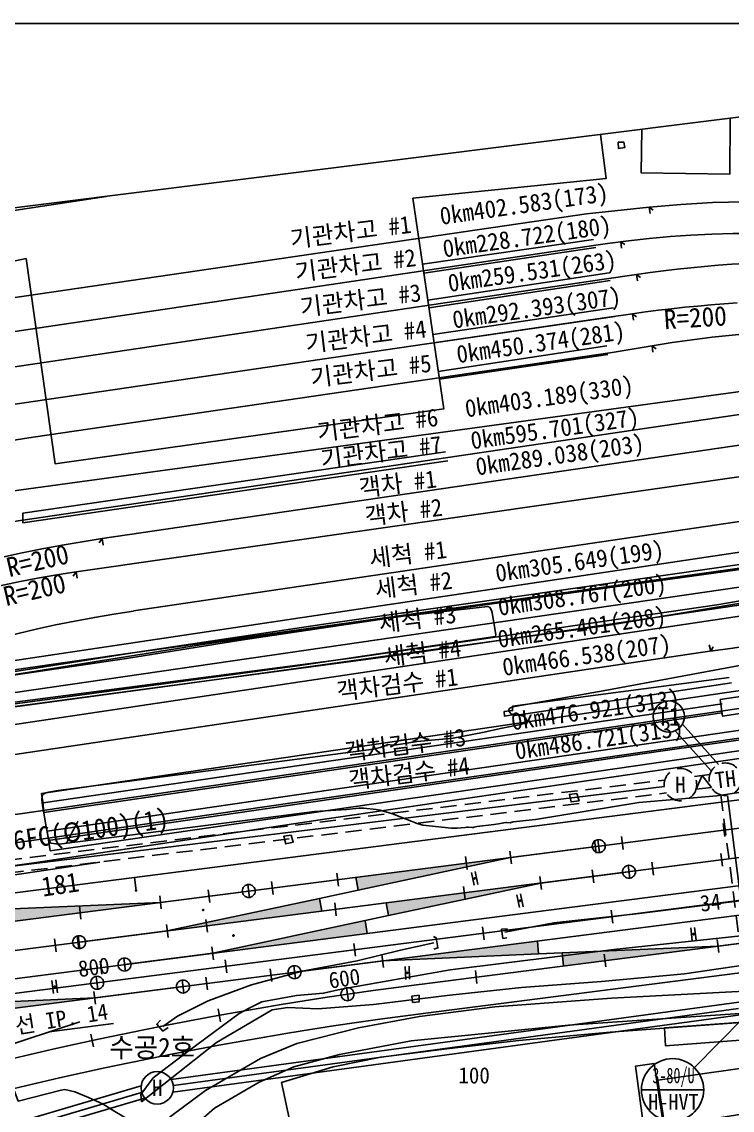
# Model space of a CAD drawing. Header units: millimetres. Extents: x 2406 to 3202, y 1103 to 1810.
# Drawn here: x 2643.5 to 2753, y 1451.7 to 1619.3 of the extents above; entities that cross this region are included whole.
import ezdxf
from ezdxf.enums import TextEntityAlignment as Align
from ezdxf.xclip import XClip

# ---------------------------------------------------------------- set-up
doc = ezdxf.new("R2010")
doc.units = ezdxf.units.MM
doc.header["$LTSCALE"] = 10
doc.header["$MEASUREMENT"] = 0
doc.header["$XCLIPFRAME"] = 2
doc.linetypes.add('HIDDEN', pattern=[0.375, 0.25, -0.125])
for name, color, linetype in [('TD-MANH', 4, 'Continuous'), ('TN-CABL', 4, 'Continuous'), ('TN-CABL-MISC', 3, 'Continuous'), ('TN-LEAT', 3, 'Continuous'), ('TT-MANH', 4, 'Continuous'), ('TT-TEXT', 3, 'Continuous'), ('TZ-BASE', 253, 'Continuous'), ('TZ-CABL', 4, 'Continuous')]:
    doc.layers.add(name, color=color, linetype=linetype)
doc.layers.add('TX-PAPR', color=2, linetype='Continuous', plot=False)
doc.styles.get("Standard").update_dxf_attribs({"font": 'GulimChe.ttf'})
doc.styles.add('SYMBTEXT', font='GulimChe.ttf')
doc.styles.add('굴림체', font='GulimChe.ttf')
doc.linetypes.add('TRACKS', pattern='A,3.81,[130,ltypeshp.shx,S=6.35,R=0,X=0,Y=0],3.81', length=7.62)
doc.linetypes.add('ZIGZAG', pattern='A,0.0001,-0.2,[131,ltypeshp.shx,S=0.2,R=0,X=-0.2,Y=0],-0.4,[131,ltypeshp.shx,S=0.2,R=180,X=0.2,Y=0],-0.2', length=0.8001)

# ---------------------------------------------------------------- blocks, each defined once
blk = doc.blocks.new('H')
at = {"layer": 'TZ-BASE'}
for p, q in [((-0.3, 1), (-0.3, -1)), ((-0.3, 0), (0.3, 0)), ((0.3, 1), (0.3, -1))]:
    blk.add_line(p, q, dxfattribs=at)
blk = doc.blocks.new('JD-222')
at = {"layer": 'TZ-BASE'}
for points in [[(262.37, 42.52), (238.55, 39.47), (238.89, 37.5)], [(267.02, 38.58), (243.21, 35.53), (243.54, 33.56)], [(208.44, 35.6), (184.45, 34.54), (184.62, 32.55)], [(233.29, 34.25), (232.95, 36.22), (209.47, 31.2)], [(240.29, 30.82), (239.95, 32.79), (216.48, 27.76)], [(266.66, 27.65), (266.49, 29.64), (242.67, 26.59)], [(294.31, 28.87), (270.33, 27.81), (270.5, 25.82)], [(198.31, 20.9), (174.32, 19.83), (174.5, 17.84)]]:
    blk.add_hatch(color=256, dxfattribs=at).paths.add_polyline_path(points)
for p, q in [((283.72, 142.66), (277.44, 142)), ((283.72, 142.66), (283.87, 141.67)), ((283.72, 142.66), (284.34, 142.2)), ((274.04, 141.65), (183.02, 128.32)), ((277.44, 142), (274.04, 141.65)), ((277.44, 142), (274.04, 141.65)), ((180.76, 122.76), (275.51, 136.8)), ((275.51, 136.8), (277.32, 137.07)), ((279.34, 137.34), (279.48, 136.36)), ((279.34, 137.34), (279.96, 136.89)), ((276.44, 131.52), (179.35, 117.07)), ((276.44, 131.52), (281.76, 132.29)), ((281.76, 132.29), (281.91, 131.3)), ((281.76, 132.29), (282.38, 131.83)), ((281.15, 126.25), (277.15, 125.67)), ((281.15, 126.25), (281.29, 125.26)), ((281.15, 126.25), (281.76, 125.79)), ((169.64, 109.93), (277.15, 125.67)), ((284.16, 121.31), (278.04, 120.26)), ((284.16, 121.31), (284.31, 120.32)), ((284.16, 121.31), (284.78, 120.85)), ((188.82, 107.26), (278.04, 120.26)), ((323.2, 117.74), (145.26, 93.42)), ((184.11, 93.98), (312.64, 112.98)), ((199.44, 91.62), (347.25, 113.3)), ((155.59, 102.07), (188.82, 107.26)), ((337.07, 106.84), (195.42, 86.49)), ((204.28, 80.48), (352.88, 102.38)), ((167.07, 70.03), (357.2, 98.44)), ((366.61, 94.21), (129.44, 59.68)), ((199.44, 91.62), (198.99, 90.99)), ((199.44, 91.62), (199.61, 90.63)), ((457.43, 88.87), (286.31, 63.81)), ((457.43, 88.87), (286.31, 63.81)), ((457.43, 88.87), (286.31, 63.81)), ((195.42, 86.49), (194.97, 85.86)), ((195.42, 86.49), (195.59, 85.51)), ((125.87, 54.02), (331.73, 84.77)), ((135.65, 50.87), (293.36, 74.32)), ((293.2, 74.3), (292.95, 75.27)), ((293.2, 74.3), (293.59, 74.96)), ((286.31, 63.81), (187.17, 49.3)), ((286.31, 63.81), (187.17, 49.3)), ((286.31, 63.81), (187.17, 49.3)), ((286.97, 59.37), (319.47, 64.08)), ((286.97, 59.37), (319.47, 64.08)), ((286.97, 59.37), (319.47, 64.08)), ((187.9, 45.03), (286.97, 59.37)), ((187.9, 45.03), (286.97, 59.37)), ((187.9, 45.03), (286.97, 59.37)), ((349.6, 58.04), (108.44, 27.11)), ((156.38, 28.93), (346.8, 53.35)), ((158.09, 45.38), (187.17, 49.3)), ((-0.55, 4.27), (343.87, 48.44)), ((295.11, 47.73), (295.37, 45.74)), ((279.46, 45.72), (279.72, 43.74)), ((187.9, 45.03), (91.12, 31.25)), ((275.28, 45.18), (275.53, 43.2)), ((275.83, 45.25), (276.08, 43.27)), ((255.44, 42.64), (255.69, 40.66)), ((262.24, 43.51), (262.5, 41.53)), ((294.78, 43.15), (295.03, 41.16)), ((274.94, 40.6), (275.2, 38.62)), ((280.48, 41.31), (280.73, 39.33)), ((284.12, 41.78), (284.37, 39.8)), ((140.48, 13.48), (338.44, 38.87)), ((204.67, 37.44), (204.41, 39.42)), ((225.79, 36.82), (225.53, 38.8)), ((235.6, 40.1), (235.86, 38.11)), ((238.55, 39.47), (238.89, 37.5)), ((256.83, 39.29), (256.81, 39.39)), ((256.83, 39.29), (256.84, 39.19)), ((266.89, 39.57), (267.15, 37.59)), ((204.66, 37.44), (204.65, 37.54)), ((204.66, 37.44), (204.67, 37.34)), ((215.76, 37.55), (216.02, 35.57)), ((222.15, 36.35), (221.89, 38.34)), ((238.89, 37.5), (232.95, 36.22)), ((255.1, 38.06), (255.36, 36.08)), ((208.56, 34.61), (208.31, 36.6)), ((233.29, 34.25), (232.95, 36.22)), ((235.27, 35.52), (235.52, 33.53)), ((243.21, 35.53), (243.54, 33.56)), ((263.83, 35.85), (263.81, 35.95)), ((263.83, 35.85), (263.84, 35.75)), ((195.93, 35.01), (196.18, 33.02)), ((215.01, 34.43), (215, 34.53)), ((215.01, 34.43), (215.03, 34.33)), ((243.54, 33.56), (239.95, 32.79)), ((248.31, 22.97), (335.95, 34.21)), ((277.88, 34.38), (278.14, 32.39)), ((209.6, 30.21), (209.35, 32.19)), ((215.43, 32.97), (215.68, 30.99)), ((240.29, 30.82), (239.95, 32.79)), ((195.59, 30.43), (195.85, 28.44)), ((196.02, 28.47), (195.76, 30.45)), ((219.67, 30.49), (219.65, 30.59)), ((219.67, 30.49), (219.69, 30.39)), ((258.05, 31.83), (258.3, 29.85)), ((290.54, 30.71), (290.52, 30.81)), ((290.54, 30.71), (290.54, 30.61)), ((192.38, 28), (192.12, 29.98)), ((216.6, 26.77), (216.35, 28.75)), ((238.21, 29.29), (238.46, 27.31)), ((266.49, 29.64), (266.66, 27.65)), ((294.44, 27.88), (294.18, 29.87)), ((203.02, 25.03), (202.76, 27.01)), ((242.55, 27.58), (242.8, 25.59)), ((266.66, 27.65), (270.33, 27.81)), ((270.5, 25.82), (270.33, 27.81)), ((276.78, 27.63), (277.03, 25.65)), ((199.38, 24.56), (199.13, 26.55)), ((218.37, 26.75), (218.63, 24.76)), ((225.32, 25.37), (225.58, 23.39)), ((228.96, 25.84), (229.22, 23.85)), ((198.53, 24.2), (198.79, 22.22)), ((212.02, 21.65), (211.77, 23.63)), ((215.66, 22.11), (215.41, 24.1)), ((246.47, 24.75), (246.47, 24.85)), ((246.47, 24.75), (246.49, 24.65)), ((256.94, 25.09), (257.19, 23.1)), ((192.13, 22.62), (192.12, 22.72)), ((192.13, 22.62), (192.14, 22.52)), ((198.44, 19.9), (198.18, 21.89)), ((237.1, 22.44), (237.39, 20.46)), ((217.33, 19.19), (217.69, 17.22)), ((181.76, 12.52), (196.01, 17.22)), ((191.26, 15.66), (201.18, 16.93)), ((197.68, 15.29), (198.11, 13.33))]:
    blk.add_line(p, q, dxfattribs=at)
at = {"layer": 'TZ-BASE', "flags": 128}
for points, elevation in [([(296.18, 157.22), (296.13, 147.74), (282.49, 147.95), (282.6, 157.35), (296.18, 157.22)], 49.41), ([(185.87, 71.39), (204.84, 74.11), (233.62, 78.43), (277.69, 84.77), (341.41, 93.97), (341.82, 94.08), (342.07, 94.09), (342.38, 94.07), (342.6, 94), (342.78, 93.83), (343.01, 93.34), (343.32, 89.81), (343.24, 89.53), (343.11, 89.27), (342.89, 88.99), (342.35, 88.69), (319.47, 85.65), (319.09, 85.57), (318.86, 85.38), (318.7, 85.19), (277.25, 78.23), (212.58, 69.3), (159.33, 62.13)], 45), ([(300.94, 17.38), (301.19, 14.66), (286.22, 13.51), (286.07, 16.26), (300.94, 17.38)], 51.34)]:
    blk.add_lwpolyline(points, dxfattribs=dict(at, elevation=elevation))
at = {"layer": 'TZ-BASE', "elevation": 44, "flags": 128}
blk.add_lwpolyline([(155.73, 61.94), (147.08, 60.6), (146.78, 60.63), (146.45, 60.74), (146.21, 60.89), (145.23, 63.48), (145.22, 63.7), (145.25, 63.93), (145.33, 64.14), (145.54, 64.3), (162.15, 67.07), (188.9, 71.17), (214.91, 75.29), (242.16, 79.27), (258.85, 81.17), (259.1, 81.06), (259.33, 80.78), (259.54, 80.25), (260.08, 76.79), (260.05, 76.61), (259.97, 76.52), (229.56, 72.02), (186.42, 66.25)], close=True, dxfattribs=at)
at = {"layer": 'TZ-BASE', "elevation": 45}
blk.add_lwpolyline([(331.92, 57.68), (294.14, 52.03), (282.11, 50.98), (266.23, 48.34), (262.75, 47.98), (262.45, 47.92), (262.37, 47.88), (262.37, 47.85), (262.33, 47.85), (262.29, 47.85), (261.73, 47.89), (261.63, 47.89), (261.32, 47.86), (260.52, 47.71), (259.82, 47.57), (257.15, 47.26), (256.77, 47.16), (256.68, 47.13), (256.56, 47.11), (256.52, 47.11), (255.81, 47.18), (255.62, 47.18), (255.39, 47.15), (254.16, 47.02), (253.25, 47.02), (248.83, 47.51), (248, 47.73), (244.19, 49.25), (242.26, 49.82), (241.65, 49.92), (239.77, 50.11), (239.16, 50.12), (238.98, 50.11), (237.1, 49.91), (232.18, 49.58), (223.42, 48.48), (193.25, 44.59), (192.78, 44.58), (192.31, 44.61), (191.58, 44.73), (191.52, 44.78), (191.44, 44.86), (191.38, 44.96), (191.34, 45.04), (191.28, 45.18), (191.24, 45.31), (191.15, 45.65), (190.76, 47.49), (190.49, 49.1), (190.23, 50.54), (190.16, 51.44), (190.16, 51.52), (190.25, 52.11), (190.29, 52.16), (190.33, 52.21), (190.4, 52.26), (190.45, 52.3), (190.52, 52.34), (190.6, 52.38), (190.79, 52.45), (191.17, 52.56), (192.68, 52.84), (241.24, 59.21), (242.29, 59.47), (242.89, 59.66), (243.44, 59.89), (243.49, 59.89), (244.15, 59.82), (244.45, 59.83), (244.8, 59.87), (247.97, 60.35), (253.51, 60.87), (258.03, 61.75), (261.06, 62.45), (263.62, 62.92), (264.03, 63.03), (264.21, 63.1), (264.49, 63.22), (264.6, 63.29), (264.66, 63.33), (264.74, 63.39), (264.77, 63.43), (264.79, 63.47), (264.8, 63.52), (264.81, 63.57), (264.82, 63.71), (264.8, 63.76), (264.78, 63.82), (264.76, 63.87), (264.72, 63.93), (264.65, 64.03), (264.6, 64.08), (264.53, 64.15), (264.48, 64.19), (264.42, 64.23), (264.35, 64.27), (264.26, 64.31), (264.17, 64.33), (264.04, 64.36), (262.76, 64.51), (262.69, 64.53), (262.61, 64.56), (262.54, 64.59), (262.48, 64.64), (262.43, 64.68), (262.28, 64.81), (262.18, 64.92), (262.15, 64.97), (262.1, 65.07), (262.08, 65.12), (262.08, 65.19), (262.09, 65.26), (262.1, 65.32), (262.13, 65.37), (262.2, 65.44), (262.27, 65.49), (262.38, 65.56), (262.49, 65.61), (262.65, 65.66), (262.79, 65.71), (263.26, 65.83), (276.64, 68.19), (316.76, 75.61)], dxfattribs=at)
at = {"layer": 'TZ-BASE'}
for points in [[(139.91, 17.94), (341.37, 43.78)], [(140.19, 15.71), (339.91, 41.32)], [(275.95, 44.26), (262.37, 42.52), (238.89, 37.5)], [(280.61, 40.32), (267.02, 38.58), (243.54, 33.56)], [(195.89, 29.46), (209.47, 31.2), (232.95, 36.22)], [(202.89, 26.02), (216.48, 27.76), (239.95, 32.79)], [(307.9, 30.62), (294.31, 28.87), (270.33, 27.81)], [(229.09, 24.84), (242.67, 26.59), (266.66, 27.65)], [(211.9, 22.64), (198.31, 20.9), (174.32, 19.83)]]:
    blk.add_lwpolyline(points, dxfattribs=at)
at = {"layer": 'TZ-BASE', "flags": 128}
blk.add_lwpolyline([(222.02, 37.35), (208.44, 35.6), (184.45, 34.54), (156.8, 33.32), (143.21, 31.57)], dxfattribs=at)
blk.add_lwpolyline([(88.42, -23.01), (137.64, -6.77, -0.047823), (249.31, 18.56), (335.76, 29.65, -0.010937), (361.86, 32.42), (376.88, 33.68)], format="xyb", dxfattribs=at)
at = {"layer": 'TZ-BASE'}
for points in [[(187.72, 134.74, 54.12), (183.05, 133.76, 48.19), (182.09, 141.61, 48.19), (275.97, 155.78, 49.92), (277.1, 147.08, 49.95), (247.33, 144.04, 54.13), (252.07, 111.6, 54.31), (192.18, 103.15, 54.2), (187.72, 134.74, 54.12)], [(275.12, 137.68, 45.14), (248.81, 133.91, 45.21)], [(249.02, 132.51, 45.14), (275.48, 136.43, 45.14)], [(277.55, 132.53, 45.14), (249.62, 128.35, 45.14)], [(249.8, 127.14, 45.07), (277.71, 131.38, 45.13)], [(278.21, 127.14, 45.09), (250.39, 123.08, 45.08)], [(250.58, 121.77, 44.96), (278.41, 125.84, 45.09)], [(251.23, 117.36, 45.2), (277.18, 121.3, 44.88)], [(277.33, 119.99, 44.88), (251.4, 116.17, 44.95)], [(252.69, 103.58, 45.32), (187.22, 94.07, 45.3), (187.2, 95.52, 45.3), (252.34, 105, 45.3)], [(148.11, 35.96, 45.3), (189.27, 41.73, 45.23), (234.04, 48.46, 45.17), (292.99, 57.08, 45.09), (323.01, 61.44, 45.41), (321.12, 74.14, 45.37), (319.63, 81.78, 45.37), (318.94, 85.56, 45.39)], [(294.9, 64.77, 45.38), (190.46, 49.42, 45.5), (190.28, 51.07, 45.45), (190.11, 52.36, 45.29), (313.12, 70.5, 45.4), (321.16, 71.71, 45.59)], [(296.43, 69.43, 45.34), (263, 64.4, 45.34), (262.94, 64.55, 45.34), (261.41, 64.29, 45.34), (261.37, 64.97, 45.34), (262.67, 65.13, 45.34), (262.66, 65.81, 45.34), (296.04, 70.21, 45.34)], [(190.36, 50.94, 45.36), (294.97, 66.2, 45.36)], [(322.74, 62.64, 45.41), (303.52, 59.81, 45.24), (191.43, 43.55, 45.31), (190.97, 46.59, 45.31), (322.09, 65.65, 45.45)], [(322.45, 64.12, 45.45), (285.83, 58.95, 45.07), (191.13, 45.12, 45.41)], [(185.65, 39.77, 45.47), (199.1, 41.8, 45.5)], [(204.53, 1.53, 45.59), (201.38, 3.4, 45.52), (199.6, 4.51, 45.5), (197.34, 5.57, 45.4), (195.21, 6.43, 45.38), (193.68, 6.76, 45.43), (193.12, 6.69, 45.43), (186.51, 4.99, 45.59), (183.35, 13.23, 45.92), (182.74, 16.08, 45.95), (180.75, 24.66, 46.09), (178.76, 38.66, 45.47)], [(261.48, 31, 44.92), (269.02, 32.43, 44.86), (282.17, 33.87, 44.82), (299.33, 36.04, 44.81), (318.94, 39.01, 44.71)], [(205.53, 4.89, 45.47), (205.42, 6.02, 45.47), (207.3, 8.57, 45.47), (212.63, 12.63, 45.47), (220.56, 18.5, 45.46), (222.11, 19.3, 45.46), (224.07, 20.28, 45.46), (229.41, 21.26, 45.33), (233.57, 21.6, 45.33), (236.27, 22.24, 45.32), (253.08, 25.23, 45.24), (278.27, 28.35, 45.14), (297.82, 30.44, 44.96), (319.95, 32.89, 44.92)], [(250.5, 30.32, 44.94), (250.88, 30.15, 44.94), (251.17, 28.59, 44.94), (250.54, 28.4, 44.94)], [(261.91, 31.5, 44.92), (260.99, 31.45, 44.92), (261.2, 30.04, 44.92), (261.8, 30.16, 44.92)], [(250.55, 29.35, 44.74), (245.39, 28.23, 44.74), (238.71, 26.61, 44.71), (230.26, 25.01, 44.7), (222.46, 22.92, 44.7), (215.8, 20.44, 44.7), (211.04, 18.06, 44.74), (208.78, 16.47, 44.74)], [(322.47, 27.65, 49.23), (300.02, 26.21, 48.6), (289.16, 24.58, 47.8), (276.4, 23.41, 47.62), (264.03, 22.48, 47.05), (252.99, 21.31, 46.73), (241.23, 19.89, 46.67), (232.68, 19.21, 46.21), (228.04, 19.41, 46.1), (225.62, 19.06, 46.1), (217.04, 14, 46.08), (205.53, 4.89, 45.47)], [(204.53, 1.53, 45.59), (206.77, 1.4, 45.62), (209.27, 2, 45.84), (209.98, 2.6, 45.84), (215.37, 6.64, 45.86), (223.85, 11.54, 46.25), (229.43, 13.85, 46.56), (238.93, 16.26, 46.95), (248.33, 18.04, 47.29), (259.96, 19.53, 47.5), (277.92, 20.85, 47.93), (303.3, 22.2, 48.76), (321.4, 22.97, 49.17)], [(321.1, 19.84, 49.42), (298.48, 18.53, 48.7), (271.31, 16.71, 47.81), (247.06, 14.27, 47.17), (236.02, 12.18, 46.54), (228.96, 10.29, 46.51), (223.61, 7.89, 46.05), (216.76, 3.9, 45.96), (213.07, 0.67, 45.86), (211.04, -2.36, 45.82), (207.23, -8, 45.66), (204.46, -14.03, 45.59), (202.75, -19.77, 45.59), (202.44, -23.65, 45.59), (196.69, -56.57, 45.39)], [(208.42, 17.44, 45.27), (207.86, 16.84, 45.27), (208.81, 15.76, 45.27), (209.6, 16.35, 45.27)]]:
    blk.add_polyline3d(points, dxfattribs=at)
for points in [[(278.94, 152.7, 62.17), (278.98, 151.71, 62.17), (279.95, 151.84, 62.17), (279.84, 152.65, 62.17)], [(145.69, 60.27, 45.57), (143.77, 63.79, 45.57), (164.23, 68.05, 45.5), (183.38, 70.76, 45.51), (204.16, 74.03, 45.53), (228.64, 77.41, 45.53), (313.08, 89.25, 45.55), (343.19, 93.8, 45.64), (343.48, 89.25, 45.64), (318.97, 85.72, 45.65), (318.9, 85.31, 45.64), (306.97, 82.74, 45.64), (246.95, 73.94, 45.64), (183.7, 65.44, 45.48)], [(146.27, 61.23, 43.75), (145.32, 63.43, 43.75), (145.29, 63.6, 43.75), (145.31, 63.74, 43.75), (169.02, 68.2, 43.88), (185.79, 70.6, 43.98), (203.19, 73.15, 44.03), (220.79, 75.97, 44.05), (243.62, 79.36, 44.05), (297.33, 86.8, 44.05), (342.98, 93.43, 44.21), (343.1, 89.56, 44.16), (318.75, 85.93, 44.12), (318.73, 85.63, 44.12), (294.17, 81.44, 44.03), (237.83, 73.2, 44.03)], [(312.25, 69.45, 48.74), (312.54, 66.92, 48.74), (295.02, 64.26, 48.76), (294.66, 66.84, 48.76)], [(272.56, 52.36, 45.52), (271.43, 52.23, 45.5), (271.68, 51.08, 45.5), (272.91, 51.24, 45.5)], [(228.56, 45.95, 45.47), (227.42, 45.79, 45.47), (227.74, 44.6, 45.5), (228.89, 44.88, 45.47)], [(248.26, 21.29, 47.46), (247.15, 21.13, 47.41), (247.27, 20.19, 47.41), (248.27, 20.28, 47.41)]]:
    blk.add_polyline3d(points, close=True, dxfattribs=at)
at = {"layer": 'TZ-BASE', "linetype": 'Continuous'}
for points in [[(228.25, 2.38, 50.03), (227.06, 7.84, 50.03), (235.02, 10.29, 50.03), (242.37, 11.77, 50.04), (252.94, 13.07, 50.07), (263.65, 14.34, 50.11), (277.69, 15.63, 50.14), (308.92, 17.92, 50.8), (333.53, 17.96, 51.62), (333.58, 17.13, 51.62)], [(284.49, 10.78, 53.95), (281.6, 10.36, 53.92), (282.93, 0.48, 53.95), (285.98, 0.87, 53.95), (284.49, 10.78, 53.95)], [(286.14, 1.08, 51.58), (285.04, 8.21, 51.58), (303.1, 10.78, 51.58), (304.04, 3.97, 51.58), (286.14, 1.08, 51.58)]]:
    blk.add_polyline3d(points, dxfattribs=at)
at = {"layer": 'TZ-BASE'}
for centre, radius in [((275.95, 44.26), 1), ((280.61, 40.32), 1), ((256.83, 39.29), 0.1), ((204.66, 37.44), 0.1), ((222.02, 37.35), 1), ((263.83, 35.85), 0.1), ((215.01, 34.43), 0.1), ((195.89, 29.46), 1), ((219.67, 30.49), 0.1), ((290.54, 30.71), 0.1), ((202.89, 26.02), 1), ((229.09, 24.84), 1), ((198.66, 23.21), 1), ((211.9, 22.64), 1), ((246.47, 24.75), 0.1), ((192.13, 22.62), 0.1), ((237.24, 21.45), 1)]:
    blk.add_circle(centre, radius, dxfattribs=at)
for centre, radius, start, end in [((299.29, -6.53), 150, 80.9878, 95.9574), ((298.83, -11.38), 150, 78.5467, 98.2448), ((310.44, -65.64), 200, 88.5578, 98.2448), ((309.83, -71.69), 200, 93.5968, 98.2448), ((313.2, -47.36), 171.15, 83.0935, 99.7662), ((228.04, -106.33), 200, 98.2222, 105.3861), ((225.04, -111.3), 200, 98.5177, 105.3861), ((233.45, -117.39), 200, 98.3863, 105.3861), ((273.69, 236.94), 163.81, 276.8186, 285.5508), ((324.63, -572.15), 600, 97.30827, 108.26011)]:
    blk.add_arc(centre, radius, start, end, dxfattribs=at)
for p, rotation in [((256.83, 39.29), 192.0802119601243), ((263.83, 35.85), 192.080208168898), ((290.54, 30.71), 187.3082703350599), ((246.47, 24.75), 182.53632545591), ((192.13, 22.62), 187.3082718000823)]:
    blk.add_blockref('H', p, dxfattribs=dict(at, rotation=rotation))
for s, height, rotation, p in [('0km402.583(173)', 2.7, 8.1036, (251.67, 139.94)), ('기관차고 #1', 2.7, 7.1036, (228.55, 136.4)), ('0km228.722(180)', 2.7, 8.1036, (252.12, 134.92)), ('기관차고 #2', 2.7, 7.1036, (229.3, 131.29)), ('0km259.531(263)', 2.7, 8.1036, (252.91, 129.61)), ('기관차고 #3', 2.7, 7.1036, (230.09, 125.89)), ('0km292.393(307)', 2.7, 8.1036, (253.61, 123.98)), ('R=200', 3, 3.733, (286.09, 123.85)), ('기관차고 #4', 2.7, 7.1036, (230.91, 120.31)), ('0km450.374(281)', 2.7, 8.1036, (254.24, 118.64)), ('기관차고 #5', 2.7, 7.1036, (231.68, 115.03)), ('0km403.189(330)', 2.7, 8.1036, (255.55, 110.29)), ('기관차고 #6', 2.7, 7.1036, (232.71, 106.68)), ('0km595.701(327)', 2.7, 8.1036, (256.41, 105.37)), ('기관차고 #7', 2.7, 7.1036, (233.26, 102.48)), ('0km289.038(203)', 2.7, 8.1036, (257.19, 101.35)), ('객차 #1', 2.7, 7.1036, (239.18, 98.04)), ('객차 #2', 2.7, 7.1036, (240.09, 93.68)), ('R=200', 3, 13.232, (185.13, 85.67)), ('세척 #1', 2.7, 7.1036, (240.75, 87.18)), ('0km305.649(199)', 2.7, 8.1036, (260.23, 84.95)), ('R=200', 3, 13.232, (184.65, 81.21)), ('세척 #2', 2.7, 7.1036, (241.61, 82.44)), ('0km308.767(200)', 2.7, 8.1036, (260.63, 79.74)), ('세척 #3', 2.7, 7.1036, (242.22, 77.2)), ('0km265.401(208)', 2.7, 8.1036, (260.58, 74.79)), ('세척 #4', 2.7, 7.1036, (242.98, 72.02)), ('0km466.538(207)', 2.7, 8.1036, (261.31, 70.48)), ('객차검수 #1', 2.7, 7.1036, (235.74, 66.73)), ('0km476.921(313)', 2.7, 8.1036, (262.65, 62.1)), ('0km486.721(313)', 2.7, 8.1036, (263.24, 57.59)), ('객차검수 #3', 2.7, 7.1036, (236.99, 57.42)), ('객차검수 #4', 2.7, 7.1036, (237.57, 53.05)), ('800', 2.5, 7.3083, (195.92, 24.09)), ('600', 2.5, 8.3749, (234.55, 22.31)), ('경부상선 IP. 14', 2.5, 9.1735, (176.95, 13.81))]:
    blk.add_text(s, height=height, rotation=rotation, dxfattribs=at).set_placement(p)
blk = doc.blocks.new('TTTW101-2')
blk.add_line((-6, 0), (6, 0))
blk.add_circle((0, 0), 6)
at = {"style": 'SYMBTEXT'}
for tag, p in [('TTTW_TITLE_1', (0.17, 2.77)), ('TTTW_TITLE_2', (0.17, -2.31))]:
    blk.add_attdef(tag, text='', height=3, dxfattribs=at).set_placement(p, align=Align.MIDDLE_CENTER)
blk = doc.blocks.new('JD-FJF6')
at = {"layer": 'TZ-BASE', "flags": 128}
blk.add_lwpolyline([(289.29, 87.22), (281.79, 79.59)], dxfattribs=at)
at = {"layer": 'TZ-BASE'}
ref = blk.add_blockref('TTTW101-2', (278.42, 76.17), dxfattribs=dict(at, xscale=0.7999999999759675, yscale=0.7999999999759675, zscale=0.7999999999759675, rotation=8.393036539132272e-10))
ref.add_attrib('TTTW_TITLE_1', '3-80/U', dxfattribs={"layer": '0', "height": 2.4, "style": 'SYMBTEXT', "width": 0.7}).set_placement((278.56, 78.39), align=Align.MIDDLE_CENTER)
ref.add_attrib('TTTW_TITLE_2', 'H-HVT', dxfattribs={"layer": '0', "height": 2.4, "style": 'SYMBTEXT'}).set_placement((278.56, 74.32), align=Align.MIDDLE_CENTER)
blk = doc.blocks.new('A$C0B570958')
at = {"layer": 'TD-MANH', "linetype": 'HIDDEN'}
blk.add_circle((8.85, 2.5), 2.5, dxfattribs=at)
at = {"layer": 'TD-MANH', "style": 'SYMBTEXT'}
blk.add_attdef('TZMH_TITLE', text='', height=2.5, dxfattribs=at).set_placement((8.85, 2.5), align=Align.MIDDLE_CENTER)
blk = doc.blocks.new('A$C510550BF')
at = {"layer": 'TN-CABL-MISC'}
blk.add_circle((-164135.37, -264146.45), 2.4, dxfattribs=at)
at = {"layer": 'TN-CABL-MISC', "style": 'SYMBTEXT'}
blk.add_attdef('TCCT_TITLE', text='', height=2.8, dxfattribs=at).set_placement((-164135.37, -264146.45), align=Align.MIDDLE_CENTER)
blk = doc.blocks.new('JD-H')
at = {"layer": 'TZ-CABL', "linetype": 'HIDDEN'}
blk.add_circle((0, 0), 2.5, dxfattribs=at)
at = {"layer": 'TZ-CABL', "style": '굴림체'}
blk.add_text('H', height=2.5, rotation=0.51, dxfattribs=at).set_placement((0, 0), align=Align.MIDDLE)

msp = doc.modelspace()

# ---------------------------------------------------------------- linework, layer by layer
at = {"layer": 'TN-CABL', "linetype": 'ZIGZAG', "ltscale": 0.5}
for points in [[(2574.34, 1481.05), (2742.5, 1501.54)], [(2752.21, 1500.2), (2756.07, 1470.16)], [(2612.1, 1439.73), (2661.97, 1454.46)]]:
    msp.add_lwpolyline(points, dxfattribs=at)
at = {"layer": 'TT-MANH'}
msp.add_circle((2664.37, 1455.16), 2.5, dxfattribs=at)
at = {"layer": 'TX-PAPR'}
msp.add_lwpolyline([(2465.34, 1378.68), (2441.17, 1567.15), (2640.68, 1590.46), (2839.6, 1615.37, -0.053495), (2986.04, 1615.47, -0.055388), (3128.88, 1584.01, -0.026561), (3196.53, 1556.94), (3116.56, 1384.59, 0.026492), (3067.76, 1404.11, 0.055388), (2965.91, 1426.54, 0.052749), (2861.48, 1426.62), (2663.51, 1401.84), (2465.34, 1378.68)], format="xyb", dxfattribs=at)
msp.add_lwpolyline([(2405.89, 1103.05), (3201.89, 1103.05), (3201.89, 1619.05), (2405.89, 1619.05)], close=True, dxfattribs=at)
at = {"layer": 'TZ-CABL', "flags": 128}
for points in [[(2750.86, 1504.96), (2745.28, 1511.15)], [(2749.74, 1503.95), (2744.17, 1510.15)]]:
    msp.add_lwpolyline(points, dxfattribs=at)
at = {"layer": 'TZ-CABL', "linetype": 'HIDDEN'}
for points in [[(2574.01, 1482.02), (2742.59, 1502.56)], [(2747.14, 1503.11), (2749.5, 1503.4)], [(2747.38, 1501.13), (2748.32, 1503.26), (2749.74, 1501.41)], [(2574.26, 1480.04), (2742.83, 1500.57)], [(2747.38, 1501.13), (2749.74, 1501.41)], [(2751.19, 1500.28), (2755.1, 1469.83)]]:
    msp.add_lwpolyline(points, dxfattribs=at)
at = {"layer": 'TZ-CABL'}
for points in [[(2666.51, 1456.46), (2753.98, 1468.37)], [(2666.78, 1454.48), (2754.25, 1466.39)], [(2611.62, 1440.63), (2661.89, 1455.47)], [(2612.19, 1438.71), (2662.46, 1453.56)]]:
    msp.add_lwpolyline(points, dxfattribs=at)
at = {"layer": 'TZ-CABL', "linetype": 'TRACKS', "ltscale": 0.025}
msp.add_lwpolyline([(2666.85, 1455.5), (2753.91, 1467.35)], dxfattribs=at)

# ---------------------------------------------------------------- block references
at = {"layer": 'TD-MANH', "rotation": 6.954756101302088}
msp.add_blockref('A$C0B570958', (2743.41, 1499.13), dxfattribs=at).add_auto_attribs({'TZMH_TITLE': 'TH'})
at = {"layer": 'TN-CABL-MISC'}
msp.add_blockref('A$C510550BF', (166878.57, 265658.8), dxfattribs=at).add_auto_attribs({'TCCT_TITLE': 'T1'})
at = {"layer": 'TT-MANH'}
msp.add_blockref('JD-H', (2744.98, 1501.84), dxfattribs=at)
at = {"layer": 'TZ-BASE'}
ref = msp.add_blockref('JD-222', (2456.44, 1448.12), dxfattribs=at)
XClip(ref).set_block_clipping_path([(8.9051011275, -69.4357209567), (-15.2658876471, 119.0326644973), (184.2449980922, 142.3416943764), (383.1604636192, 167.2458469078), (529.6003272401, 167.3541386802), (672.4431654395, 135.8893160824), (740.0938599939, 108.8227985653), (660.1282351947, -63.5301071477), (611.3286590552, -44.013482977), (509.4697626138, -21.5764315509), (405.0398606937, -21.4981905805), (207.0711708519, -46.2838070994)])
msp.add_blockref('JD-FJF6', (2465.34, 1378.68), dxfattribs=at)

# ---------------------------------------------------------------- texts
at = {"layer": 'TN-LEAT'}
for s, p in [('기)6FC(%%C100)(1)', (2636.74, 1490.89)), ('181', (2646.75, 1484.6))]:
    msp.add_text(s, height=3, rotation=8.3576, dxfattribs=at).set_placement(p)
msp.add_text('34', height=2.5, rotation=7, dxfattribs=at).set_placement((2749.77, 1482.47), align=Align.CENTER)
at = {"layer": 'TT-MANH'}
msp.add_text('H', height=2.5, rotation=0.51, dxfattribs=at).set_placement((2664.37, 1455.16), align=Align.MIDDLE)
at = {"layer": 'TT-TEXT'}
for s, height, p in [('수공2호', 3, (2663.59, 1459.88)), ('100', 2.5, (2713.19, 1455.83))]:
    msp.add_text(s, height=height, dxfattribs=at).set_placement(p, align=Align.CENTER)

doc.saveas('drawing.dxf')
